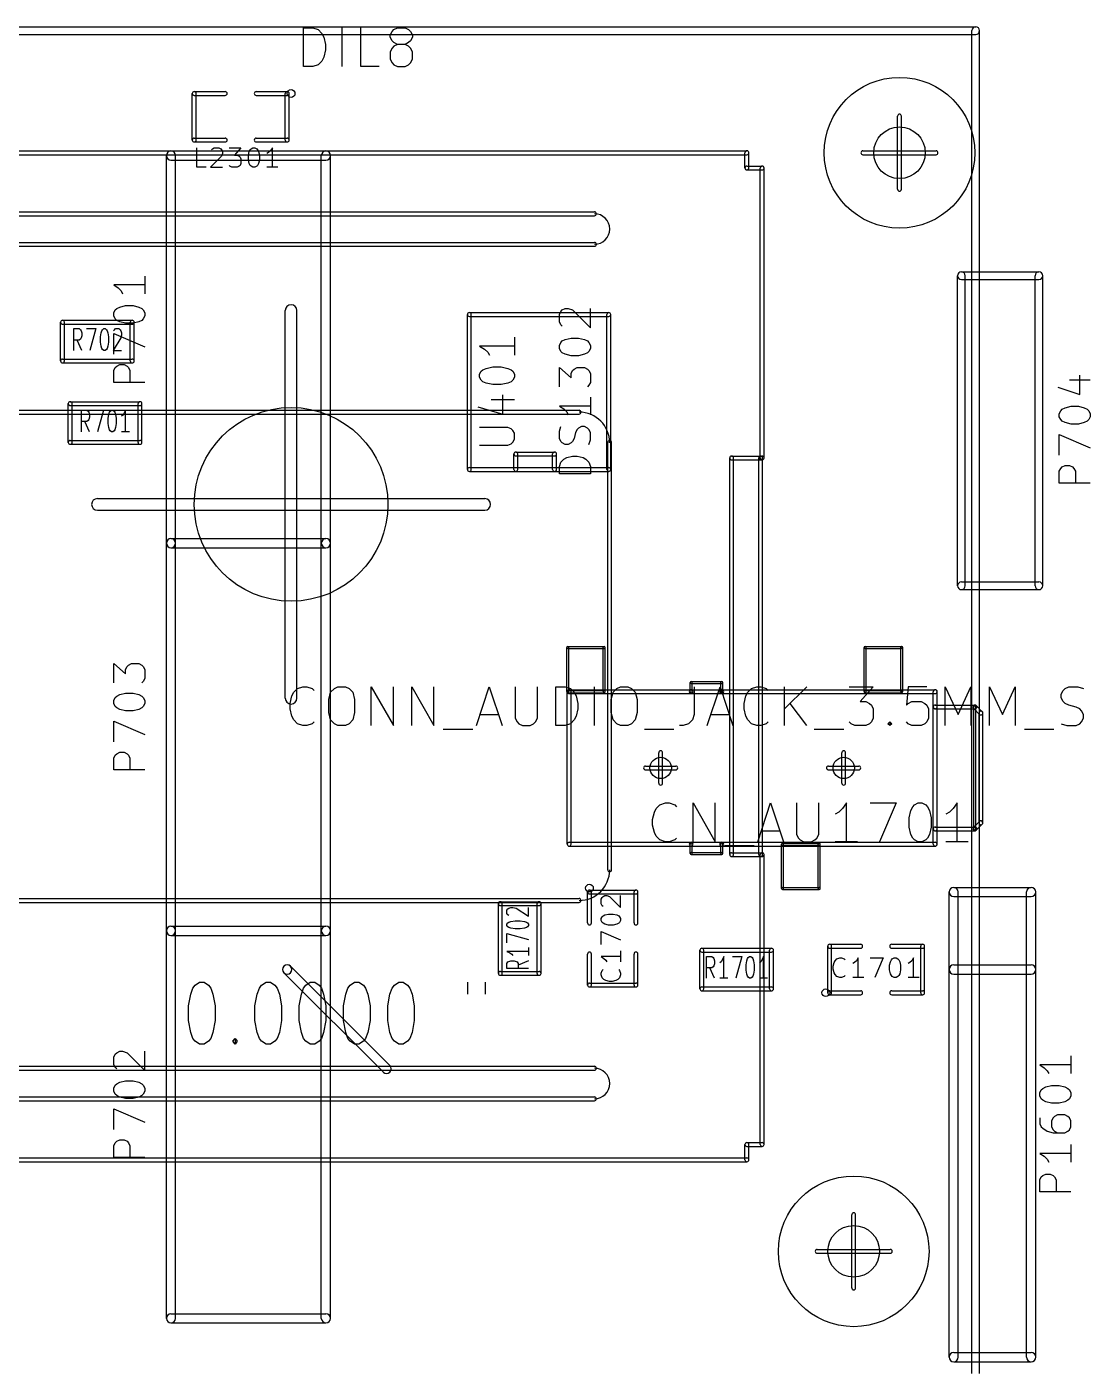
# Model space of a CAD drawing. Extents: x -29274 to 69862, y 23709 to 162744.
# Drawn here: x 47639 to 61362, y 49752 to 67031 of the extents above; entities that cross this region are included whole.
import ezdxf

# ---------------------------------------------------------------- set-up
doc = ezdxf.new("R2010")
doc.units = 0
doc.layers.add('BLACK', color=1, linetype='CONTINUOUS')

msp = doc.modelspace()

# ---------------------------------------------------------------- linework, layer by layer
at = {"layer": 'BLACK'}
for p, q in [((26815, 67031), (59885, 67031)), ((26815, 66931), (59885, 66931)), ((51210, 66518), (51210, 67018)), ((51210, 67018), (51329, 67018)), ((51329, 67018), (51401, 66994)), ((51401, 66994), (51448, 66946)), ((51448, 66946), (51472, 66899)), ((51472, 66899), (51496, 66803)), ((51710, 66518), (51710, 67018)), ((51948, 66518), (51948, 67018)), ((52329, 66922), (52353, 66970)), ((52329, 66899), (52329, 66922)), ((52353, 66851), (52329, 66899)), ((52353, 66970), (52377, 66994)), ((52377, 66994), (52424, 67018)), ((52424, 67018), (52520, 67018)), ((52520, 67018), (52567, 66994)), ((52567, 66994), (52591, 66970)), ((52591, 66970), (52615, 66922)), ((52615, 66899), (52591, 66851)), ((52615, 66922), (52615, 66899)), ((59835, 49659), (59835, 66981)), ((59935, 49659), (59935, 66981)), ((51496, 66732), (51472, 66637)), ((51496, 66803), (51496, 66732)), ((52353, 66756), (52329, 66708)), ((52329, 66708), (52329, 66613)), ((52377, 66827), (52353, 66851)), ((52377, 66780), (52353, 66756)), ((52424, 66803), (52377, 66827)), ((52424, 66803), (52377, 66780)), ((52520, 66803), (52424, 66803)), ((52567, 66827), (52520, 66803)), ((52567, 66780), (52520, 66803)), ((52591, 66851), (52567, 66827)), ((52591, 66756), (52567, 66780)), ((52615, 66708), (52591, 66756)), ((52615, 66613), (52615, 66708)), ((51401, 66541), (51329, 66518)), ((51448, 66589), (51401, 66541)), ((51472, 66637), (51448, 66589)), ((52329, 66613), (52353, 66565)), ((52353, 66565), (52377, 66541)), ((52377, 66541), (52424, 66518)), ((52520, 66518), (52567, 66541)), ((52567, 66541), (52591, 66565)), ((52591, 66565), (52615, 66613)), ((51329, 66518), (51210, 66518)), ((52186, 66518), (51948, 66518)), ((52424, 66518), (52520, 66518)), ((49800, 66195), (50200, 66195)), ((50600, 66195), (51000, 66195)), ((49775, 65570), (49775, 66170)), ((49800, 66145), (50200, 66145)), ((49825, 65570), (49825, 66170)), ((50600, 66145), (51000, 66145)), ((50975, 65570), (50975, 66170)), ((51025, 65570), (51025, 66170)), ((58876, 64935), (58876, 65879)), ((58926, 64935), (58926, 65879)), ((49800, 65595), (50200, 65595)), ((49800, 65545), (50200, 65545)), ((50600, 65595), (51000, 65595)), ((50600, 65545), (51000, 65545)), ((29768, 65431), (56932, 65431)), ((29768, 65381), (56932, 65381)), ((49440, 60370), (49440, 65370)), ((49500, 65430), (51500, 65430)), ((49560, 60370), (49560, 65370)), ((49833, 65219), (49833, 65469)), ((50154, 65362), (50011, 65219)), ((50023, 65445), (50035, 65457)), ((50035, 65457), (50058, 65469)), ((50058, 65469), (50118, 65469)), ((50118, 65469), (50142, 65457)), ((50142, 65457), (50154, 65445)), ((50154, 65445), (50165, 65421)), ((50165, 65397), (50154, 65362)), ((50165, 65421), (50165, 65397)), ((50249, 65469), (50403, 65469)), ((50403, 65469), (50320, 65374)), ((50320, 65374), (50356, 65374)), ((50356, 65374), (50380, 65362)), ((50380, 65362), (50392, 65350)), ((50392, 65350), (50403, 65326)), ((50403, 65326), (50403, 65266)), ((50499, 65374), (50511, 65421)), ((50499, 65314), (50499, 65374)), ((50511, 65266), (50499, 65314)), ((50511, 65421), (50522, 65445)), ((50522, 65445), (50534, 65457)), ((50534, 65457), (50558, 65469)), ((50558, 65469), (50582, 65469)), ((50582, 65469), (50606, 65457)), ((50606, 65457), (50618, 65445)), ((50618, 65445), (50630, 65421)), ((50630, 65421), (50641, 65374)), ((50641, 65314), (50630, 65266)), ((50641, 65374), (50641, 65314)), ((50760, 65409), (50737, 65397)), ((50784, 65433), (50760, 65409)), ((50808, 65469), (50784, 65433)), ((50808, 65219), (50808, 65469)), ((51440, 60370), (51440, 65370)), ((51560, 60370), (51560, 65370)), ((56907, 65210), (56907, 65406)), ((56957, 65210), (56957, 65406)), ((58428, 65431), (59372, 65431)), ((58428, 65381), (59372, 65381)), ((49500, 65310), (51500, 65310)), ((49952, 65219), (49833, 65219)), ((50011, 65219), (50165, 65219)), ((50261, 65231), (50249, 65243)), ((50284, 65219), (50261, 65231)), ((50356, 65219), (50284, 65219)), ((50380, 65231), (50356, 65219)), ((50392, 65243), (50380, 65231)), ((50403, 65266), (50392, 65243)), ((50522, 65243), (50511, 65266)), ((50534, 65231), (50522, 65243)), ((50558, 65219), (50534, 65231)), ((50582, 65219), (50558, 65219)), ((50606, 65231), (50582, 65219)), ((50618, 65243), (50606, 65231)), ((50630, 65266), (50618, 65243)), ((50879, 65219), (50737, 65219)), ((56932, 65234), (57128, 65234)), ((56932, 65184), (57128, 65184)), ((57104, 61469), (57104, 65209)), ((57154, 61469), (57154, 65209)), ((31736, 64644), (54964, 64644)), ((31736, 64594), (54964, 64594)), ((31736, 64250), (54964, 64250)), ((31736, 64200), (54964, 64200)), ((49162, 63816), (49162, 63587)), ((59650, 59820), (59650, 63820)), ((59700, 63870), (60700, 63870)), ((59700, 63770), (60700, 63770)), ((59750, 59820), (59750, 63820)), ((60650, 59820), (60650, 63820)), ((60750, 59820), (60750, 63820)), ((49162, 63701), (48762, 63701)), ((48762, 63701), (48819, 63663)), ((48819, 63663), (48857, 63625)), ((48857, 63625), (48876, 63587)), ((48800, 63397), (48838, 63416)), ((48838, 63416), (48914, 63435)), ((48914, 63435), (49010, 63435)), ((49010, 63435), (49086, 63416)), ((49086, 63416), (49124, 63397)), ((48100, 63245), (49000, 63245)), ((48762, 63340), (48781, 63378)), ((48762, 63301), (48762, 63340)), ((48781, 63263), (48762, 63301)), ((48781, 63378), (48800, 63397)), ((48800, 63244), (48781, 63263)), ((48838, 63225), (48800, 63244)), ((49124, 63244), (49086, 63225)), ((49124, 63397), (49143, 63378)), ((49143, 63263), (49124, 63244)), ((49143, 63378), (49162, 63340)), ((49162, 63301), (49143, 63263)), ((49162, 63340), (49162, 63301)), ((50975, 58370), (50975, 63370)), ((51125, 58370), (51125, 63370)), ((53325, 61320), (53325, 63320)), ((53350, 63345), (55150, 63345)), ((53350, 63295), (55150, 63295)), ((53375, 61320), (53375, 63320)), ((54512, 63321), (54531, 63359)), ((54512, 63225), (54512, 63321)), ((54531, 63359), (54550, 63378)), ((54550, 63378), (54588, 63397)), ((54588, 63397), (54626, 63397)), ((54626, 63397), (54683, 63378)), ((54683, 63378), (54912, 63149)), ((54912, 63149), (54912, 63397)), ((55125, 61320), (55125, 63320)), ((55175, 61320), (55175, 63320)), ((48075, 62720), (48075, 63220)), ((48100, 63195), (49000, 63195)), ((48125, 62720), (48125, 63220)), ((48247, 62857), (48247, 63137)), ((48247, 63137), (48315, 63137)), ((48315, 63137), (48333, 63123)), ((48333, 63123), (48341, 63110)), ((48341, 63110), (48350, 63083)), ((48350, 63083), (48350, 63043)), ((48410, 63137), (48530, 63137)), ((48530, 63137), (48453, 62857)), ((48589, 63030), (48598, 63083)), ((48598, 63083), (48606, 63110)), ((48606, 63110), (48615, 63123)), ((48615, 63123), (48632, 63137)), ((48632, 63137), (48649, 63137)), ((48649, 63137), (48666, 63123)), ((48666, 63123), (48675, 63110)), ((48675, 63110), (48684, 63083)), ((48684, 63083), (48692, 63030)), ((48760, 63110), (48769, 63123)), ((48762, 62806), (48762, 63073)), ((48762, 63073), (49162, 62901)), ((48769, 63123), (48786, 63137)), ((48786, 63137), (48829, 63137)), ((48829, 63137), (48846, 63123)), ((48914, 63206), (48838, 63225)), ((48846, 63123), (48855, 63110)), ((48855, 63110), (48863, 63083)), ((48863, 63083), (48863, 63057)), ((49010, 63206), (48914, 63206)), ((48975, 62720), (48975, 63220)), ((49086, 63225), (49010, 63206)), ((49025, 62720), (49025, 63220)), ((54531, 63187), (54512, 63225)), ((54550, 63168), (54531, 63187)), ((48315, 62990), (48247, 62990)), ((48350, 62857), (48290, 62990)), ((48333, 63003), (48315, 62990)), ((48341, 63017), (48333, 63003)), ((48350, 63043), (48341, 63017)), ((48589, 62963), (48589, 63030)), ((48598, 62910), (48589, 62963)), ((48606, 62883), (48598, 62910)), ((48684, 62910), (48675, 62883)), ((48692, 62963), (48684, 62910)), ((48692, 63030), (48692, 62963)), ((48855, 63017), (48752, 62857)), ((48863, 63057), (48855, 63017)), ((53932, 62910), (53482, 62910)), ((53482, 62910), (53546, 62872)), ((53932, 63025), (53932, 62796)), ((54512, 62921), (54531, 62959)), ((54512, 62882), (54512, 62921)), ((54531, 62959), (54550, 62978)), ((54550, 62978), (54588, 62997)), ((54588, 62997), (54664, 63016)), ((54664, 63016), (54760, 63016)), ((54760, 63016), (54836, 62997)), ((54836, 62997), (54874, 62978)), ((54874, 62978), (54893, 62959)), ((54893, 62959), (54912, 62921)), ((54912, 62921), (54912, 62882)), ((48100, 62745), (49000, 62745)), ((48615, 62870), (48606, 62883)), ((48632, 62857), (48615, 62870)), ((48649, 62857), (48632, 62857)), ((48666, 62870), (48649, 62857)), ((48675, 62883), (48666, 62870)), ((48752, 62857), (48863, 62857)), ((53546, 62872), (53589, 62834)), ((53589, 62834), (53611, 62796)), ((54531, 62844), (54512, 62882)), ((54550, 62825), (54531, 62844)), ((54588, 62806), (54550, 62825)), ((54664, 62787), (54588, 62806)), ((54760, 62787), (54664, 62787)), ((54836, 62806), (54760, 62787)), ((54874, 62825), (54836, 62806)), ((54893, 62844), (54874, 62825)), ((54912, 62882), (54893, 62844)), ((48100, 62695), (49000, 62695)), ((48762, 62597), (48781, 62635)), ((48762, 62444), (48762, 62597)), ((48781, 62635), (48800, 62654)), ((48800, 62654), (48838, 62673)), ((48838, 62673), (48895, 62673)), ((48895, 62673), (48933, 62654)), ((48933, 62654), (48952, 62635)), ((48952, 62635), (48971, 62597)), ((48971, 62597), (48971, 62444)), ((53482, 62549), (53504, 62587)), ((53482, 62510), (53482, 62549)), ((53504, 62587), (53525, 62606)), ((53525, 62606), (53568, 62625)), ((53568, 62625), (53654, 62644)), ((53654, 62644), (53761, 62644)), ((53761, 62644), (53846, 62625)), ((53846, 62625), (53889, 62606)), ((53889, 62606), (53911, 62587)), ((53911, 62587), (53932, 62549)), ((53932, 62549), (53932, 62510)), ((54512, 62387), (54512, 62635)), ((54512, 62635), (54664, 62501)), ((54664, 62559), (54683, 62597)), ((54664, 62501), (54664, 62559)), ((54683, 62597), (54702, 62616)), ((54702, 62616), (54740, 62635)), ((54740, 62635), (54836, 62635)), ((54836, 62635), (54874, 62616)), ((54874, 62616), (54893, 62597)), ((54893, 62597), (54912, 62559)), ((54912, 62559), (54912, 62444)), ((49162, 62444), (48762, 62444)), ((53504, 62472), (53482, 62510)), ((53525, 62453), (53504, 62472)), ((53568, 62434), (53525, 62453)), ((53654, 62415), (53568, 62434)), ((53761, 62415), (53654, 62415)), ((53846, 62434), (53761, 62415)), ((53889, 62453), (53846, 62434)), ((53911, 62472), (53889, 62453)), ((53932, 62510), (53911, 62472)), ((54893, 62406), (54874, 62387)), ((54912, 62444), (54893, 62406)), ((60943, 62382), (61229, 62287)), ((61095, 62478), (61362, 62478)), ((61229, 62287), (61229, 62535)), ((53632, 62225), (53932, 62225)), ((53782, 62034), (53782, 62282)), ((54912, 62254), (54912, 62025)), ((31933, 62085), (54767, 62085)), ((31933, 62035), (54767, 62035)), ((48175, 61670), (48175, 62170)), ((48200, 62195), (49100, 62195)), ((48200, 62145), (49100, 62145)), ((48225, 61670), (48225, 62170)), ((48347, 61807), (48347, 62087)), ((48347, 62087), (48415, 62087)), ((48415, 62087), (48433, 62073)), ((48433, 62073), (48441, 62060)), ((48441, 62060), (48450, 62033)), ((48450, 62033), (48450, 61993)), ((48510, 62087), (48630, 62087)), ((48630, 62087), (48553, 61807)), ((48689, 61980), (48698, 62033)), ((48698, 62033), (48706, 62060)), ((48706, 62060), (48715, 62073)), ((48715, 62073), (48732, 62087)), ((48732, 62087), (48749, 62087)), ((48749, 62087), (48766, 62073)), ((48766, 62073), (48775, 62060)), ((48775, 62060), (48784, 62033)), ((48784, 62033), (48792, 61980)), ((48895, 62047), (48877, 62020)), ((48912, 62087), (48895, 62047)), ((48912, 61807), (48912, 62087)), ((49075, 61670), (49075, 62170)), ((49125, 61670), (49125, 62170)), ((53461, 62129), (53782, 62034)), ((54912, 62139), (54512, 62139)), ((54512, 62139), (54569, 62101)), ((54569, 62101), (54607, 62063)), ((54607, 62063), (54626, 62025)), ((60962, 62040), (60981, 62078)), ((60962, 62001), (60962, 62040)), ((60981, 62078), (61000, 62097)), ((61000, 62097), (61038, 62116)), ((61038, 62116), (61114, 62135)), ((61114, 62135), (61210, 62135)), ((61210, 62135), (61286, 62116)), ((61286, 62116), (61324, 62097)), ((61324, 62097), (61343, 62078)), ((61343, 62078), (61362, 62040)), ((61362, 62040), (61362, 62001)), ((48415, 61940), (48347, 61940)), ((48450, 61807), (48390, 61940)), ((48433, 61953), (48415, 61940)), ((48441, 61967), (48433, 61953)), ((48450, 61993), (48441, 61967)), ((48689, 61913), (48689, 61980)), ((48698, 61860), (48689, 61913)), ((48706, 61833), (48698, 61860)), ((48784, 61860), (48775, 61833)), ((48792, 61913), (48784, 61860)), ((48792, 61980), (48792, 61913)), ((48877, 62020), (48860, 62007)), ((53846, 61863), (53482, 61863)), ((53889, 61844), (53846, 61863)), ((54512, 61816), (54531, 61873)), ((54798, 61873), (54760, 61854)), ((54836, 61873), (54798, 61873)), ((54874, 61854), (54836, 61873)), ((60981, 61963), (60962, 62001)), ((61000, 61944), (60981, 61963)), ((61038, 61925), (61000, 61944)), ((61114, 61906), (61038, 61925)), ((61210, 61906), (61114, 61906)), ((61286, 61925), (61210, 61906)), ((61324, 61944), (61286, 61925)), ((61343, 61963), (61324, 61944)), ((61362, 62001), (61343, 61963)), ((48200, 61695), (49100, 61695)), ((48715, 61820), (48706, 61833)), ((48732, 61807), (48715, 61820)), ((48749, 61807), (48732, 61807)), ((48766, 61820), (48749, 61807)), ((48775, 61833), (48766, 61820)), ((48963, 61807), (48860, 61807)), ((53911, 61825), (53889, 61844)), ((53932, 61787), (53911, 61825)), ((53911, 61672), (53932, 61710)), ((53932, 61710), (53932, 61787)), ((54512, 61720), (54512, 61816)), ((54531, 61682), (54512, 61720)), ((54702, 61720), (54683, 61682)), ((54721, 61797), (54702, 61720)), ((54740, 61835), (54721, 61797)), ((54760, 61854), (54740, 61835)), ((54893, 61835), (54874, 61854)), ((54912, 61797), (54893, 61835)), ((54893, 61644), (54912, 61701)), ((54912, 61701), (54912, 61797)), ((60962, 61506), (60962, 61773)), ((60962, 61773), (61362, 61601)), ((48200, 61645), (49100, 61645)), ((53482, 61634), (53846, 61634)), ((53846, 61634), (53889, 61653)), ((53889, 61653), (53911, 61672)), ((53925, 61320), (53925, 61520)), ((53950, 61545), (54450, 61545)), ((53975, 61320), (53975, 61520)), ((54425, 61320), (54425, 61520)), ((54475, 61320), (54475, 61520)), ((54550, 61663), (54531, 61682)), ((54588, 61644), (54550, 61663)), ((54626, 61644), (54588, 61644)), ((54664, 61663), (54626, 61644)), ((54683, 61682), (54664, 61663)), ((55136, 56156), (55136, 61666)), ((55186, 56156), (55186, 61666)), ((53350, 61345), (55150, 61345)), ((53950, 61495), (54450, 61495)), ((54512, 61358), (54531, 61416)), ((54512, 61263), (54512, 61358)), ((54531, 61416), (54569, 61454)), ((54569, 61454), (54607, 61473)), ((54607, 61473), (54683, 61492)), ((54683, 61492), (54740, 61492)), ((54740, 61492), (54817, 61473)), ((54817, 61473), (54855, 61454)), ((54855, 61454), (54893, 61416)), ((54893, 61416), (54912, 61358)), ((54912, 61358), (54912, 61263)), ((56710, 56353), (56710, 61469)), ((56735, 61494), (57109, 61494)), ((56735, 61444), (57109, 61444)), ((56760, 56353), (56760, 61469)), ((57085, 56353), (57085, 61469)), ((57110, 61494), (57128, 61494)), ((57110, 61444), (57128, 61444)), ((57135, 56353), (57135, 61469)), ((60981, 61335), (61000, 61354)), ((61000, 61354), (61038, 61373)), ((61038, 61373), (61095, 61373)), ((61095, 61373), (61133, 61354)), ((61133, 61354), (61152, 61335)), ((53350, 61295), (55150, 61295)), ((54912, 61263), (54512, 61263)), ((60962, 61297), (60981, 61335)), ((60962, 61144), (60962, 61297)), ((61152, 61335), (61171, 61297)), ((61171, 61297), (61171, 61144)), ((61362, 61144), (60962, 61144)), ((48550, 60945), (53550, 60945)), ((48550, 60795), (53550, 60795)), ((49440, 55370), (49440, 60370)), ((49500, 60430), (51500, 60430)), ((49500, 60430), (51500, 60430)), ((49500, 60310), (51500, 60310)), ((49500, 60310), (51500, 60310)), ((49560, 55370), (49560, 60370)), ((51440, 55370), (51440, 60370)), ((51560, 55370), (51560, 60370)), ((59700, 59870), (60700, 59870)), ((59700, 59770), (60700, 59770)), ((54606, 58455), (54606, 59025)), ((54619, 59038), (55091, 59038)), ((54619, 59012), (55091, 59012)), ((54632, 58455), (54632, 59025)), ((55078, 58455), (55078, 59025)), ((55104, 58455), (55104, 59025)), ((58443, 58455), (58443, 59025)), ((58456, 59038), (58928, 59038)), ((58456, 59012), (58928, 59012)), ((58469, 58455), (58469, 59025)), ((58916, 58455), (58916, 59025)), ((58942, 58455), (58942, 59025)), ((48762, 58568), (48762, 58816)), ((48762, 58816), (48914, 58682)), ((48914, 58740), (48933, 58778)), ((48933, 58778), (48952, 58797)), ((48952, 58797), (48990, 58816)), ((48990, 58816), (49086, 58816)), ((49086, 58816), (49124, 58797)), ((49124, 58797), (49143, 58778)), ((49143, 58778), (49162, 58740)), ((48914, 58682), (48914, 58740)), ((49143, 58587), (49124, 58568)), ((49162, 58625), (49143, 58587)), ((49162, 58740), (49162, 58625)), ((56213, 58585), (56607, 58585)), ((48800, 58397), (48838, 58416)), ((48838, 58416), (48914, 58435)), ((48914, 58435), (49010, 58435)), ((49010, 58435), (49086, 58416)), ((49086, 58416), (49124, 58397)), ((51060, 58399), (51084, 58446)), ((51084, 58446), (51131, 58494)), ((51131, 58494), (51203, 58518)), ((51203, 58518), (51251, 58518)), ((51251, 58518), (51322, 58494)), ((51322, 58494), (51346, 58470)), ((51536, 58351), (51560, 58446)), ((51560, 58446), (51608, 58494)), ((51608, 58494), (51655, 58518)), ((51655, 58518), (51751, 58518)), ((51751, 58518), (51798, 58494)), ((51798, 58494), (51846, 58446)), ((51846, 58446), (51870, 58351)), ((52084, 58018), (52084, 58518)), ((52084, 58518), (52370, 58018)), ((52370, 58018), (52370, 58518)), ((52608, 58018), (52608, 58518)), ((52608, 58518), (52894, 58018)), ((52894, 58018), (52894, 58518)), ((53442, 58018), (53608, 58518)), ((53608, 58518), (53775, 58018)), ((53942, 58518), (53942, 58113)), ((54228, 58113), (54228, 58518)), ((54466, 58018), (54466, 58518)), ((54466, 58518), (54585, 58518)), ((54585, 58518), (54657, 58494)), ((54613, 56486), (54613, 58454)), ((54619, 58467), (55091, 58467)), ((54619, 58441), (55091, 58441)), ((54638, 58479), (56212, 58479)), ((54638, 58429), (56212, 58429)), ((54657, 58494), (54704, 58446)), ((54663, 56486), (54663, 58454)), ((54704, 58446), (54728, 58399)), ((54966, 58018), (54966, 58518)), ((55180, 58351), (55204, 58446)), ((55204, 58446), (55252, 58494)), ((55252, 58494), (55299, 58518)), ((55299, 58518), (55395, 58518)), ((55395, 58518), (55442, 58494)), ((55442, 58494), (55490, 58446)), ((55490, 58446), (55514, 58351)), ((56200, 58454), (56200, 58572)), ((56213, 58559), (56607, 58559)), ((56213, 58479), (56607, 58479)), ((56213, 58429), (56607, 58429)), ((56226, 58454), (56226, 58572)), ((56252, 58518), (56252, 58160)), ((56419, 58018), (56585, 58518)), ((56585, 58518), (56752, 58018)), ((56594, 58454), (56594, 58572)), ((56607, 58479), (59361, 58479)), ((56607, 58429), (59361, 58429)), ((56620, 58454), (56620, 58572)), ((56919, 58399), (56943, 58446)), ((56943, 58446), (56990, 58494)), ((56990, 58494), (57062, 58518)), ((57062, 58518), (57110, 58518)), ((57110, 58518), (57181, 58494)), ((57181, 58494), (57205, 58470)), ((57419, 58018), (57419, 58518)), ((57705, 58518), (57419, 58232)), ((58252, 58518), (58562, 58518)), ((58562, 58518), (58395, 58327)), ((58456, 58467), (58928, 58467)), ((58456, 58441), (58928, 58441)), ((59014, 58518), (58990, 58280)), ((59252, 58518), (59014, 58518)), ((59337, 58258), (59337, 58454)), ((59387, 58258), (59387, 58454)), ((59490, 58018), (59490, 58518)), ((59490, 58518), (59657, 58160)), ((59657, 58160), (59823, 58518)), ((59823, 58518), (59823, 58018)), ((60061, 58018), (60061, 58518)), ((60061, 58518), (60228, 58160)), ((60228, 58160), (60394, 58518)), ((60394, 58518), (60394, 58018)), ((60989, 58422), (61013, 58470)), ((60989, 58375), (60989, 58422)), ((61013, 58470), (61037, 58494)), ((61037, 58494), (61084, 58518)), ((61084, 58518), (61204, 58518)), ((61204, 58518), (61275, 58494)), ((48762, 58340), (48781, 58378)), ((48762, 58301), (48762, 58340)), ((48781, 58263), (48762, 58301)), ((48781, 58378), (48800, 58397)), ((48800, 58244), (48781, 58263)), ((48838, 58225), (48800, 58244)), ((49124, 58244), (49086, 58225)), ((49124, 58397), (49143, 58378)), ((49143, 58263), (49124, 58244)), ((49143, 58378), (49162, 58340)), ((49162, 58301), (49143, 58263)), ((49162, 58340), (49162, 58301)), ((51036, 58303), (51060, 58399)), ((51036, 58232), (51036, 58303)), ((51060, 58137), (51036, 58232)), ((51536, 58184), (51536, 58351)), ((51870, 58351), (51870, 58184)), ((54728, 58399), (54752, 58303)), ((54752, 58232), (54728, 58137)), ((54752, 58303), (54752, 58232)), ((55180, 58184), (55180, 58351)), ((55514, 58351), (55514, 58184)), ((56895, 58303), (56919, 58399)), ((56895, 58232), (56895, 58303)), ((56919, 58137), (56895, 58232)), ((57705, 58018), (57490, 58303)), ((58395, 58327), (58467, 58327)), ((58467, 58327), (58514, 58303)), ((58514, 58303), (58538, 58280)), ((58538, 58280), (58562, 58232)), ((58562, 58232), (58562, 58113)), ((58990, 58280), (59014, 58303)), ((59014, 58303), (59062, 58327)), ((59062, 58327), (59181, 58327)), ((59181, 58327), (59228, 58303)), ((59228, 58303), (59252, 58280)), ((59252, 58280), (59276, 58232)), ((59276, 58232), (59276, 58113)), ((59337, 56683), (59337, 58257)), ((59362, 58282), (59874, 58282)), ((59362, 58232), (59874, 58232)), ((59387, 56683), (59387, 58257)), ((59934, 58161), (59857, 58240)), ((59861, 56683), (59861, 58257)), ((59887, 56683), (59887, 58257)), ((59969, 58196), (59892, 58275)), ((61013, 58327), (60989, 58375)), ((61037, 58303), (61013, 58327)), ((61084, 58280), (61037, 58303)), ((61180, 58256), (61084, 58280)), ((61227, 58232), (61180, 58256)), ((61251, 58208), (61227, 58232)), ((48762, 57806), (48762, 58073)), ((48762, 58073), (49162, 57901)), ((48914, 58206), (48838, 58225)), ((49010, 58206), (48914, 58206)), ((49086, 58225), (49010, 58206)), ((51084, 58089), (51060, 58137)), ((51131, 58041), (51084, 58089)), ((51346, 58065), (51322, 58041)), ((51560, 58089), (51536, 58184)), ((51608, 58041), (51560, 58089)), ((51846, 58089), (51798, 58041)), ((51870, 58184), (51846, 58089)), ((53489, 58160), (53727, 58160)), ((53942, 58113), (53966, 58065)), ((53966, 58065), (53990, 58041)), ((54180, 58041), (54204, 58065)), ((54204, 58065), (54228, 58113)), ((54704, 58089), (54657, 58041)), ((54728, 58137), (54704, 58089)), ((55204, 58089), (55180, 58184)), ((55252, 58041), (55204, 58089)), ((55490, 58089), (55442, 58041)), ((55514, 58184), (55490, 58089)), ((56228, 58089), (56180, 58041)), ((56252, 58160), (56228, 58089)), ((56466, 58160), (56704, 58160)), ((56943, 58089), (56919, 58137)), ((56990, 58041), (56943, 58089)), ((57205, 58065), (57181, 58041)), ((58276, 58041), (58252, 58065)), ((58538, 58065), (58514, 58041)), ((58562, 58113), (58538, 58065)), ((58752, 58041), (58776, 58065)), ((58776, 58065), (58800, 58041)), ((58776, 58065), (58776, 58018)), ((59014, 58041), (58990, 58065)), ((59252, 58065), (59228, 58041)), ((59276, 58113), (59252, 58065)), ((59927, 56762), (59927, 58178)), ((59977, 56762), (59977, 58178)), ((61227, 58041), (61251, 58065)), ((61275, 58160), (61251, 58208)), ((61251, 58065), (61275, 58113)), ((61275, 58113), (61275, 58160)), ((51203, 58018), (51131, 58041)), ((51251, 58018), (51203, 58018)), ((51322, 58041), (51251, 58018)), ((51655, 58018), (51608, 58041)), ((51751, 58018), (51655, 58018)), ((51798, 58041), (51751, 58018)), ((53013, 57970), (53394, 57970)), ((53990, 58041), (54037, 58018)), ((54037, 58018), (54133, 58018)), ((54133, 58018), (54180, 58041)), ((54585, 58018), (54466, 58018)), ((54657, 58041), (54585, 58018)), ((55299, 58018), (55252, 58041)), ((55395, 58018), (55299, 58018)), ((55442, 58041), (55395, 58018)), ((55609, 57970), (55990, 57970)), ((56109, 58018), (56061, 58018)), ((56180, 58041), (56109, 58018)), ((57062, 58018), (56990, 58041)), ((57110, 58018), (57062, 58018)), ((57181, 58041), (57110, 58018)), ((57800, 57970), (58181, 57970)), ((58324, 58018), (58276, 58041)), ((58467, 58018), (58324, 58018)), ((58514, 58041), (58467, 58018)), ((58776, 58018), (58752, 58041)), ((58800, 58041), (58776, 58018)), ((59062, 58018), (59014, 58041)), ((59181, 58018), (59062, 58018)), ((59228, 58041), (59181, 58018)), ((60513, 57970), (60894, 57970)), ((60989, 58041), (61061, 58018)), ((61061, 58018), (61180, 58018)), ((61180, 58018), (61227, 58041)), ((48762, 57597), (48781, 57635)), ((48762, 57444), (48762, 57597)), ((48781, 57635), (48800, 57654)), ((48800, 57654), (48838, 57673)), ((48838, 57673), (48895, 57673)), ((48895, 57673), (48933, 57654)), ((48933, 57654), (48952, 57635)), ((48952, 57635), (48971, 57597)), ((48971, 57597), (48971, 57444)), ((55794, 57274), (55794, 57666)), ((55844, 57274), (55844, 57666)), ((58156, 57274), (58156, 57666)), ((58206, 57274), (58206, 57666)), ((49162, 57444), (48762, 57444)), ((55623, 57495), (56015, 57495)), ((55623, 57445), (56015, 57445)), ((57984, 57495), (58376, 57495)), ((57984, 57445), (58376, 57445)), ((55714, 56803), (55738, 56899)), ((55738, 56899), (55762, 56946)), ((55762, 56946), (55809, 56994)), ((55809, 56994), (55881, 57018)), ((55881, 57018), (55929, 57018)), ((55929, 57018), (56000, 56994)), ((56000, 56994), (56024, 56970)), ((56238, 56518), (56238, 57018)), ((56238, 57018), (56524, 56518)), ((56524, 56518), (56524, 57018)), ((57072, 56518), (57238, 57018)), ((57238, 57018), (57405, 56518)), ((57572, 57018), (57572, 56613)), ((57858, 56613), (57858, 57018)), ((58120, 56899), (58072, 56875)), ((58167, 56946), (58120, 56899)), ((58215, 57018), (58167, 56946)), ((58215, 56518), (58215, 57018)), ((58524, 57018), (58858, 57018)), ((58858, 57018), (58643, 56518)), ((59024, 56827), (59048, 56922)), ((59048, 56922), (59072, 56970)), ((59072, 56970), (59096, 56994)), ((59096, 56994), (59143, 57018)), ((59143, 57018), (59191, 57018)), ((59191, 57018), (59239, 56994)), ((59239, 56994), (59262, 56970)), ((59262, 56970), (59286, 56922)), ((59286, 56922), (59310, 56827)), ((59548, 56899), (59500, 56875)), ((59595, 56946), (59548, 56899)), ((59643, 57018), (59595, 56946)), ((59643, 56518), (59643, 57018)), ((55714, 56732), (55714, 56803)), ((55738, 56637), (55714, 56732)), ((59024, 56708), (59024, 56827)), ((59048, 56613), (59024, 56708)), ((59310, 56708), (59286, 56613)), ((59310, 56827), (59310, 56708)), ((59337, 56487), (59337, 56683)), ((59362, 56708), (59874, 56708)), ((59387, 56487), (59387, 56683)), ((59857, 56701), (59934, 56780)), ((59892, 56666), (59969, 56745)), ((54638, 56511), (56212, 56511)), ((55762, 56589), (55738, 56637)), ((55809, 56541), (55762, 56589)), ((55881, 56518), (55809, 56541)), ((55929, 56518), (55881, 56518)), ((56000, 56541), (55929, 56518)), ((56024, 56565), (56000, 56541)), ((56213, 56511), (56607, 56511)), ((56607, 56511), (59361, 56511)), ((57119, 56660), (57357, 56660)), ((57572, 56613), (57596, 56565)), ((57596, 56565), (57620, 56541)), ((57620, 56541), (57667, 56518)), ((57667, 56518), (57763, 56518)), ((57763, 56518), (57810, 56541)), ((57810, 56541), (57834, 56565)), ((57834, 56565), (57858, 56613)), ((58358, 56518), (58072, 56518)), ((59072, 56565), (59048, 56613)), ((59096, 56541), (59072, 56565)), ((59143, 56518), (59096, 56541)), ((59191, 56518), (59143, 56518)), ((59239, 56541), (59191, 56518)), ((59262, 56565), (59239, 56541)), ((59286, 56613), (59262, 56565)), ((59362, 56658), (59874, 56658)), ((59786, 56518), (59500, 56518)), ((54638, 56461), (56212, 56461)), ((56200, 56368), (56200, 56486)), ((56213, 56461), (56607, 56461)), ((56213, 56381), (56607, 56381)), ((56213, 56355), (56607, 56355)), ((56226, 56368), (56226, 56486)), ((56594, 56368), (56594, 56486)), ((56607, 56461), (59361, 56461)), ((56620, 56368), (56620, 56486)), ((56643, 56470), (57024, 56470)), ((56735, 56377), (57129, 56377)), ((57104, 52612), (57104, 56352)), ((57154, 52612), (57154, 56352)), ((57380, 55916), (57380, 56486)), ((57393, 56499), (57865, 56499)), ((57393, 56473), (57865, 56473)), ((57406, 55916), (57406, 56486)), ((57853, 55916), (57853, 56486)), ((57879, 55916), (57879, 56486)), ((56735, 56327), (57129, 56327)), ((54875, 55470), (54875, 55870)), ((54900, 55895), (55500, 55895)), ((54900, 55845), (55500, 55845)), ((54925, 55470), (54925, 55870)), ((55063, 55800), (55075, 55812)), ((55075, 55812), (55099, 55823)), ((55099, 55823), (55123, 55823)), ((55123, 55823), (55158, 55812)), ((55158, 55812), (55301, 55669)), ((55301, 55669), (55301, 55823)), ((55475, 55470), (55475, 55870)), ((55525, 55470), (55525, 55870)), ((57393, 55928), (57865, 55928)), ((57393, 55902), (57865, 55902)), ((59540, 49870), (59540, 55870)), ((59600, 55930), (60600, 55930)), ((59600, 55810), (60600, 55810)), ((59660, 49870), (59660, 55870)), ((60540, 49870), (60540, 55870)), ((60660, 49870), (60660, 55870)), ((31933, 55786), (54767, 55786)), ((31933, 55736), (54767, 55736)), ((53725, 54820), (53725, 55720)), ((53750, 55745), (54250, 55745)), ((53750, 55695), (54250, 55695)), ((53775, 54820), (53775, 55720)), ((53833, 55634), (53847, 55651)), ((53847, 55651), (53860, 55660)), ((53860, 55660), (53887, 55668)), ((53887, 55668), (53913, 55668)), ((53913, 55668), (53953, 55660)), ((53953, 55660), (54113, 55557)), ((54113, 55557), (54113, 55668)), ((54225, 54820), (54225, 55720)), ((54275, 54820), (54275, 55720)), ((55051, 55776), (55063, 55800)), ((55051, 55716), (55051, 55776)), ((55063, 55693), (55051, 55716)), ((55075, 55681), (55063, 55693)), ((53833, 55591), (53833, 55634)), ((53847, 55574), (53833, 55591)), ((53833, 55454), (53847, 55471)), ((53860, 55565), (53847, 55574)), ((53847, 55471), (53860, 55480)), ((53860, 55480), (53887, 55489)), ((53887, 55489), (53940, 55497)), ((53940, 55497), (54007, 55497)), ((54007, 55497), (54060, 55489)), ((54060, 55489), (54087, 55480)), ((54087, 55480), (54100, 55471)), ((54100, 55471), (54113, 55454)), ((55051, 55526), (55063, 55550)), ((55051, 55502), (55051, 55526)), ((55063, 55478), (55051, 55502)), ((55063, 55550), (55075, 55562)), ((55075, 55466), (55063, 55478)), ((55075, 55562), (55099, 55574)), ((55099, 55455), (55075, 55466)), ((55099, 55574), (55146, 55585)), ((55146, 55585), (55206, 55585)), ((55206, 55585), (55254, 55574)), ((55254, 55574), (55277, 55562)), ((55277, 55466), (55254, 55455)), ((55277, 55562), (55289, 55550)), ((55289, 55478), (55277, 55466)), ((55289, 55550), (55301, 55526)), ((55301, 55502), (55289, 55478)), ((55301, 55526), (55301, 55502)), ((49440, 50370), (49440, 55370)), ((49500, 55430), (51500, 55430)), ((49500, 55430), (51500, 55430)), ((49500, 55310), (51500, 55310)), ((49500, 55310), (51500, 55310)), ((49560, 50370), (49560, 55370)), ((51440, 50370), (51440, 55370)), ((51560, 50370), (51560, 55370)), ((53833, 55437), (53833, 55454)), ((53847, 55420), (53833, 55437)), ((53833, 55215), (53833, 55335)), ((53833, 55335), (54113, 55258)), ((53860, 55411), (53847, 55420)), ((53887, 55403), (53860, 55411)), ((53940, 55394), (53887, 55403)), ((54007, 55394), (53940, 55394)), ((54060, 55403), (54007, 55394)), ((54087, 55411), (54060, 55403)), ((54100, 55420), (54087, 55411)), ((54113, 55437), (54100, 55420)), ((54113, 55454), (54113, 55437)), ((55051, 55193), (55051, 55359)), ((55051, 55359), (55301, 55252)), ((55146, 55443), (55099, 55455)), ((55206, 55443), (55146, 55443)), ((55254, 55455), (55206, 55443)), ((54113, 55155), (54113, 55052)), ((56325, 54620), (56325, 55120)), ((56350, 55145), (57250, 55145)), ((56375, 54620), (56375, 55120)), ((57225, 54620), (57225, 55120)), ((57275, 54620), (57275, 55120)), ((57975, 54570), (57975, 55170)), ((58000, 55195), (58400, 55195)), ((58000, 55145), (58400, 55145)), ((58025, 54570), (58025, 55170)), ((58800, 55195), (59200, 55195)), ((58800, 55145), (59200, 55145)), ((59175, 54570), (59175, 55170)), ((59225, 54570), (59225, 55170)), ((54113, 55104), (53833, 55104)), ((53833, 55104), (53873, 55087)), ((53833, 54949), (53847, 54967)), ((53833, 54881), (53833, 54949)), ((53847, 54967), (53860, 54975)), ((53860, 54975), (53887, 54984)), ((53873, 55087), (53900, 55069)), ((53887, 54984), (53927, 54984)), ((53900, 55069), (53913, 55052)), ((53927, 54984), (53953, 54975)), ((53953, 54975), (53967, 54967)), ((53967, 54967), (53980, 54949)), ((54113, 54984), (53980, 54924)), ((53980, 54949), (53980, 54881)), ((54875, 54670), (54875, 55070)), ((54925, 54670), (54925, 55070)), ((55301, 55038), (55051, 55038)), ((55051, 55038), (55087, 55014)), ((55087, 55014), (55111, 54990)), ((55111, 54990), (55123, 54967)), ((55301, 55109), (55301, 54967)), ((55475, 54670), (55475, 55070)), ((55525, 54670), (55525, 55070)), ((56350, 55095), (57250, 55095)), ((56411, 54757), (56411, 55037)), ((56411, 55037), (56479, 55037)), ((56479, 55037), (56497, 55023)), ((56497, 55023), (56505, 55010)), ((56505, 55010), (56514, 54983)), ((56514, 54983), (56514, 54943)), ((56599, 54970), (56582, 54957)), ((56617, 54997), (56599, 54970)), ((56634, 55037), (56617, 54997)), ((56634, 54757), (56634, 55037)), ((56745, 55037), (56865, 55037)), ((56865, 55037), (56788, 54757)), ((56924, 54930), (56933, 54983)), ((56933, 54983), (56941, 55010)), ((56941, 55010), (56950, 55023)), ((56950, 55023), (56967, 55037)), ((56967, 55037), (56984, 55037)), ((56984, 55037), (57001, 55023)), ((57001, 55023), (57010, 55010)), ((57010, 55010), (57019, 54983)), ((57019, 54983), (57027, 54930)), ((57112, 54970), (57095, 54957)), ((57130, 54997), (57112, 54970)), ((57147, 55037), (57130, 54997)), ((57147, 54757), (57147, 55037)), ((58047, 54912), (58059, 54959)), ((58059, 54959), (58070, 54983)), ((58070, 54983), (58094, 55007)), ((58094, 55007), (58130, 55019)), ((58130, 55019), (58154, 55019)), ((58154, 55019), (58189, 55007)), ((58189, 55007), (58201, 54995)), ((58320, 54959), (58297, 54947)), ((58344, 54983), (58320, 54959)), ((58368, 55019), (58344, 54983)), ((58368, 54769), (58368, 55019)), ((58523, 55019), (58689, 55019)), ((58689, 55019), (58582, 54769)), ((58773, 54924), (58785, 54971)), ((58785, 54971), (58796, 54995)), ((58796, 54995), (58808, 55007)), ((58808, 55007), (58832, 55019)), ((58832, 55019), (58856, 55019)), ((58856, 55019), (58880, 55007)), ((58880, 55007), (58892, 54995)), ((58892, 54995), (58904, 54971)), ((58904, 54971), (58915, 54924)), ((59034, 54959), (59011, 54947)), ((59058, 54983), (59034, 54959)), ((59082, 55019), (59058, 54983)), ((59082, 54769), (59082, 55019)), ((50958, 54828), (52238, 53548)), ((50958, 54828), (52238, 53548)), ((51042, 54912), (52322, 53632)), ((51042, 54912), (52322, 53632)), ((53750, 54845), (54250, 54845)), ((53750, 54795), (54250, 54795)), ((54113, 54881), (53833, 54881)), ((55051, 54824), (55063, 54859)), ((55051, 54800), (55051, 54824)), ((55063, 54764), (55051, 54800)), ((55063, 54859), (55075, 54871)), ((55277, 54871), (55289, 54859)), ((55289, 54859), (55301, 54824)), ((55301, 54800), (55289, 54764)), ((55301, 54824), (55301, 54800)), ((56479, 54890), (56411, 54890)), ((56514, 54757), (56454, 54890)), ((56497, 54903), (56479, 54890)), ((56505, 54917), (56497, 54903)), ((56514, 54943), (56505, 54917)), ((56924, 54863), (56924, 54930)), ((56933, 54810), (56924, 54863)), ((56941, 54783), (56933, 54810)), ((56950, 54770), (56941, 54783)), ((57010, 54783), (57001, 54770)), ((57019, 54810), (57010, 54783)), ((57027, 54863), (57019, 54810)), ((57027, 54930), (57027, 54863)), ((58047, 54876), (58047, 54912)), ((58059, 54828), (58047, 54876)), ((58070, 54805), (58059, 54828)), ((58094, 54781), (58070, 54805)), ((58130, 54769), (58094, 54781)), ((58189, 54781), (58154, 54769)), ((58201, 54793), (58189, 54781)), ((58773, 54864), (58773, 54924)), ((58785, 54816), (58773, 54864)), ((58796, 54793), (58785, 54816)), ((58808, 54781), (58796, 54793)), ((58832, 54769), (58808, 54781)), ((58880, 54781), (58856, 54769)), ((58892, 54793), (58880, 54781)), ((58904, 54816), (58892, 54793)), ((58915, 54864), (58904, 54816)), ((58915, 54924), (58915, 54864)), ((59600, 54930), (60600, 54930)), ((59600, 54810), (60600, 54810)), ((49756, 54554), (49784, 54630)), ((49784, 54630), (49813, 54668)), ((49813, 54668), (49870, 54706)), ((49870, 54706), (49927, 54706)), ((49927, 54706), (49984, 54668)), ((49984, 54668), (50013, 54630)), ((50013, 54630), (50042, 54554)), ((50613, 54554), (50641, 54630)), ((50641, 54630), (50670, 54668)), ((50670, 54668), (50727, 54706)), ((50727, 54706), (50784, 54706)), ((50784, 54706), (50841, 54668)), ((50841, 54668), (50870, 54630)), ((50870, 54630), (50899, 54554)), ((51184, 54554), (51212, 54630)), ((51212, 54630), (51241, 54668)), ((51241, 54668), (51298, 54706)), ((51298, 54706), (51355, 54706)), ((51355, 54706), (51412, 54668)), ((51412, 54668), (51441, 54630)), ((51441, 54630), (51470, 54554)), ((51755, 54554), (51783, 54630)), ((51783, 54630), (51812, 54668)), ((51812, 54668), (51869, 54706)), ((51869, 54706), (51926, 54706)), ((51926, 54706), (51983, 54668)), ((51983, 54668), (52012, 54630)), ((52012, 54630), (52041, 54554)), ((52326, 54554), (52354, 54630)), ((52354, 54630), (52383, 54668)), ((52383, 54668), (52440, 54706)), ((52440, 54706), (52497, 54706)), ((52497, 54706), (52554, 54668)), ((52554, 54668), (52583, 54630)), ((52583, 54630), (52612, 54554)), ((53325, 54706), (53325, 54554)), ((53554, 54706), (53554, 54554)), ((54900, 54695), (55500, 54695)), ((54900, 54645), (55500, 54645)), ((55087, 54740), (55063, 54764)), ((55111, 54729), (55087, 54740)), ((55158, 54717), (55111, 54729)), ((55194, 54717), (55158, 54717)), ((55242, 54729), (55194, 54717)), ((55265, 54740), (55242, 54729)), ((55289, 54764), (55265, 54740)), ((56350, 54645), (57250, 54645)), ((56685, 54757), (56582, 54757)), ((56967, 54757), (56950, 54770)), ((56984, 54757), (56967, 54757)), ((57001, 54770), (56984, 54757)), ((57198, 54757), (57095, 54757)), ((58154, 54769), (58130, 54769)), ((58439, 54769), (58297, 54769)), ((58856, 54769), (58832, 54769)), ((59153, 54769), (59011, 54769)), ((49727, 54401), (49756, 54554)), ((50042, 54554), (50070, 54401)), ((50584, 54401), (50613, 54554)), ((50899, 54554), (50927, 54401)), ((51155, 54401), (51184, 54554)), ((51470, 54554), (51498, 54401)), ((51726, 54401), (51755, 54554)), ((52041, 54554), (52069, 54401)), ((52297, 54401), (52326, 54554)), ((52612, 54554), (52640, 54401)), ((56350, 54595), (57250, 54595)), ((58000, 54595), (58400, 54595)), ((58000, 54545), (58400, 54545)), ((58800, 54595), (59200, 54595)), ((58800, 54545), (59200, 54545)), ((49727, 54211), (49727, 54401)), ((50070, 54401), (50070, 54211)), ((50584, 54211), (50584, 54401)), ((50927, 54401), (50927, 54211)), ((51155, 54211), (51155, 54401)), ((51498, 54401), (51498, 54211)), ((51726, 54211), (51726, 54401)), ((52069, 54401), (52069, 54211)), ((52297, 54211), (52297, 54401)), ((52640, 54401), (52640, 54211)), ((49756, 54059), (49727, 54211)), ((50070, 54211), (50042, 54059)), ((50613, 54059), (50584, 54211)), ((50927, 54211), (50899, 54059)), ((51184, 54059), (51155, 54211)), ((51498, 54211), (51470, 54059)), ((51755, 54059), (51726, 54211)), ((52069, 54211), (52041, 54059)), ((52326, 54059), (52297, 54211)), ((52640, 54211), (52612, 54059)), ((49784, 53982), (49756, 54059)), ((49813, 53944), (49784, 53982)), ((49870, 53906), (49813, 53944)), ((49984, 53944), (49927, 53906)), ((50013, 53982), (49984, 53944)), ((50042, 54059), (50013, 53982)), ((50298, 53944), (50327, 53982)), ((50327, 53906), (50298, 53944)), ((50327, 53982), (50355, 53944)), ((50327, 53982), (50327, 53906)), ((50355, 53944), (50327, 53906)), ((50641, 53982), (50613, 54059)), ((50670, 53944), (50641, 53982)), ((50727, 53906), (50670, 53944)), ((50841, 53944), (50784, 53906)), ((50870, 53982), (50841, 53944)), ((50899, 54059), (50870, 53982)), ((51212, 53982), (51184, 54059)), ((51241, 53944), (51212, 53982)), ((51298, 53906), (51241, 53944)), ((51412, 53944), (51355, 53906)), ((51441, 53982), (51412, 53944)), ((51470, 54059), (51441, 53982)), ((51783, 53982), (51755, 54059)), ((51812, 53944), (51783, 53982)), ((51869, 53906), (51812, 53944)), ((51983, 53944), (51926, 53906)), ((52012, 53982), (51983, 53944)), ((52041, 54059), (52012, 53982)), ((52354, 53982), (52326, 54059)), ((52383, 53944), (52354, 53982)), ((52440, 53906), (52383, 53944)), ((52554, 53944), (52497, 53906)), ((52583, 53982), (52554, 53944)), ((52612, 54059), (52583, 53982)), ((48762, 53740), (48781, 53778)), ((48762, 53644), (48762, 53740)), ((48781, 53778), (48800, 53797)), ((48800, 53797), (48838, 53816)), ((48838, 53816), (48876, 53816)), ((48876, 53816), (48933, 53797)), ((48933, 53797), (49162, 53568)), ((49162, 53568), (49162, 53816)), ((49927, 53906), (49870, 53906)), ((50784, 53906), (50727, 53906)), ((51355, 53906), (51298, 53906)), ((51926, 53906), (51869, 53906)), ((52497, 53906), (52440, 53906)), ((61112, 53756), (61112, 53527)), ((31736, 53621), (54964, 53621)), ((31736, 53571), (54964, 53571)), ((48781, 53606), (48762, 53644)), ((48800, 53587), (48781, 53606)), ((61112, 53641), (60712, 53641)), ((60712, 53641), (60769, 53603)), ((60769, 53603), (60807, 53565)), ((60807, 53565), (60826, 53527)), ((48781, 53378), (48800, 53397)), ((48800, 53397), (48838, 53416)), ((48838, 53416), (48914, 53435)), ((48914, 53435), (49010, 53435)), ((49010, 53435), (49086, 53416)), ((49086, 53416), (49124, 53397)), ((49124, 53397), (49143, 53378)), ((31736, 53227), (54964, 53227)), ((48762, 53340), (48781, 53378)), ((48762, 53301), (48762, 53340)), ((48781, 53263), (48762, 53301)), ((48800, 53244), (48781, 53263)), ((48838, 53225), (48800, 53244)), ((48914, 53206), (48838, 53225)), ((49086, 53225), (49010, 53206)), ((49124, 53244), (49086, 53225)), ((49143, 53263), (49124, 53244)), ((49143, 53378), (49162, 53340)), ((49162, 53301), (49143, 53263)), ((49162, 53340), (49162, 53301)), ((60712, 53280), (60731, 53318)), ((60712, 53241), (60712, 53280)), ((60731, 53203), (60712, 53241)), ((60731, 53318), (60750, 53337)), ((60750, 53337), (60788, 53356)), ((60788, 53356), (60864, 53375)), ((60864, 53375), (60960, 53375)), ((60960, 53375), (61036, 53356)), ((61036, 53356), (61074, 53337)), ((61074, 53337), (61093, 53318)), ((61093, 53318), (61112, 53280)), ((61112, 53241), (61093, 53203)), ((61112, 53280), (61112, 53241)), ((31736, 53177), (54964, 53177)), ((48762, 52806), (48762, 53073)), ((48762, 53073), (49162, 52901)), ((49010, 53206), (48914, 53206)), ((60750, 53184), (60731, 53203)), ((60788, 53165), (60750, 53184)), ((60864, 53146), (60788, 53165)), ((60960, 53146), (60864, 53146)), ((61036, 53165), (60960, 53146)), ((61074, 53184), (61036, 53165)), ((61093, 53203), (61074, 53184)), ((60712, 52956), (60712, 52879)), ((60712, 52879), (60731, 52841)), ((60883, 52956), (60864, 52918)), ((60864, 52918), (60864, 52841)), ((60902, 52975), (60883, 52956)), ((60940, 52994), (60902, 52975)), ((61036, 52994), (60940, 52994)), ((61074, 52975), (61036, 52994)), ((61093, 52956), (61074, 52975)), ((61112, 52918), (61093, 52956)), ((61112, 52841), (61112, 52918)), ((60731, 52841), (60750, 52822)), ((60750, 52822), (60807, 52784)), ((60807, 52784), (60883, 52765)), ((60864, 52841), (60883, 52803)), ((60883, 52803), (60902, 52784)), ((60883, 52765), (61036, 52765)), ((60902, 52784), (60940, 52765)), ((61036, 52765), (61074, 52784)), ((61074, 52784), (61093, 52803)), ((61093, 52803), (61112, 52841)), ((48762, 52597), (48781, 52635)), ((48762, 52444), (48762, 52597)), ((48781, 52635), (48800, 52654)), ((48800, 52654), (48838, 52673)), ((48838, 52673), (48895, 52673)), ((48895, 52673), (48933, 52654)), ((48933, 52654), (48952, 52635)), ((48952, 52635), (48971, 52597)), ((48971, 52597), (48971, 52444)), ((56907, 52416), (56907, 52612)), ((56932, 52637), (57128, 52637)), ((56932, 52587), (57128, 52587)), ((56957, 52416), (56957, 52612)), ((61112, 52613), (61112, 52384)), ((29768, 52440), (56932, 52440)), ((29768, 52390), (56932, 52390)), ((49162, 52444), (48762, 52444)), ((61112, 52498), (60712, 52498)), ((60712, 52498), (60769, 52460)), ((60769, 52460), (60807, 52422)), ((60807, 52422), (60826, 52384)), ((60712, 52156), (60731, 52194)), ((60731, 52194), (60750, 52213)), ((60750, 52213), (60788, 52232)), ((60788, 52232), (60845, 52232)), ((60845, 52232), (60883, 52213)), ((60883, 52213), (60902, 52194)), ((60902, 52194), (60921, 52156)), ((60712, 52003), (60712, 52156)), ((60921, 52156), (60921, 52003)), ((61112, 52003), (60712, 52003)), ((58285, 50762), (58285, 51706)), ((58335, 50762), (58335, 51706)), ((57838, 51259), (58782, 51259)), ((57838, 51209), (58782, 51209)), ((49500, 50430), (51500, 50430)), ((49500, 50310), (51500, 50310)), ((59600, 49930), (60600, 49930)), ((59600, 49810), (60600, 49810))]:
    msp.add_line(p, q, dxfattribs=at)
for centre, radius in [((58901, 65406), 972), ((58901, 65406), 972), ((51050, 66170), 50), ((58901, 65406), 333), ((51050, 60870), 1250), ((55819, 57470), 138), ((58181, 57470), 138), ((54900, 55920), 50), ((57950, 54570), 50), ((58310, 51234), 972), ((58310, 51234), 972), ((58310, 51234), 333)]:
    msp.add_circle(centre, radius, dxfattribs=at)
for centre, radius, start, end in [((59885, 66981), 50, 360, 540), ((59885, 66981), 50, 270, 450), ((49800, 66170), 25, 360, 540), ((49800, 66170), 25, 90, 270), ((50200, 66170), 25, 270, 450), ((50600, 66170), 25, 90, 270), ((51000, 66170), 25, 360, 540), ((51000, 66170), 25, 270, 450), ((58901, 65879), 25, 360, 540), ((49800, 65570), 25, 90, 270), ((49800, 65570), 25, 180, 360), ((50200, 65570), 25, 270, 450), ((50600, 65570), 25, 90, 270), ((51000, 65570), 25, 180, 360), ((51000, 65570), 25, 270, 450), ((49500, 65370), 60, 360, 540), ((49500, 65370), 60, 90, 270), ((51500, 65370), 60, 360, 540), ((51500, 65370), 60, 270, 450), ((56932, 65406), 25, 360, 540), ((56932, 65406), 25, 270, 450), ((58428, 65406), 25, 90, 270), ((59372, 65406), 25, 270, 450), ((56932, 65209), 25, 90, 270), ((56932, 65210), 25, 180, 360), ((57129, 65209), 25, 360, 540), ((57128, 65209), 25, 270, 450), ((58901, 64935), 25, 180, 360), ((54964, 64619), 25, 270, 450), ((54964, 64422), 197, -90, 90), ((54964, 64225), 25, 270, 450), ((59700, 63820), 50, 360, 540), ((59700, 63820), 50, 90, 270), ((60700, 63820), 50, 360, 540), ((60700, 63820), 50, 270, 450), ((51050, 63370), 75, 360, 540), ((48100, 63220), 25, 90, 270), ((48100, 63220), 25, 360, 540), ((49000, 63220), 25, 360, 540), ((49000, 63220), 25, 270, 450), ((53350, 63320), 25, 360, 540), ((53350, 63320), 25, 90, 270), ((55150, 63320), 25, 360, 540), ((55150, 63320), 25, 270, 450), ((48100, 62720), 25, 90, 270), ((49000, 62720), 25, 270, 450), ((48100, 62720), 25, 180, 360), ((49000, 62720), 25, 180, 360), ((48200, 62170), 25, 360, 540), ((48200, 62170), 25, 90, 270), ((49100, 62170), 25, 360, 540), ((49100, 62170), 25, 270, 450), ((54767, 62060), 25, 270, 450), ((54767, 61666), 394, 0, 90), ((48200, 61670), 25, 90, 270), ((49100, 61670), 25, 270, 450), ((55161, 61666), 25, 360, 540), ((48200, 61670), 25, 180, 360), ((49100, 61670), 25, 180, 360), ((53950, 61520), 25, 360, 540), ((53950, 61520), 25, 90, 270), ((54450, 61520), 25, 360, 540), ((54450, 61520), 25, 270, 450), ((53350, 61320), 25, 90, 270), ((55150, 61320), 25, 270, 450), ((56735, 61469), 25, 90, 270), ((56735, 61469), 25, 360, 540), ((57110, 61469), 25, 90, 270), ((57110, 61469), 25, 360, 540), ((57129, 61469), 25, 180, 360), ((57109, 61469), 25, 270, 450), ((57128, 61469), 25, 270, 450), ((53350, 61320), 25, 180, 360), ((53950, 61320), 25, 180, 360), ((54450, 61320), 25, 180, 360), ((55150, 61320), 25, 180, 360), ((48550, 60870), 75, 90, 270), ((53550, 60870), 75, 270, 450), ((49500, 60370), 60, 90, 270), ((49500, 60370), 60, 360, 540), ((49500, 60370), 60, 90, 270), ((49500, 60370), 60, 180, 360), ((51500, 60370), 60, 360, 540), ((51500, 60370), 60, 180, 360), ((51500, 60370), 60, 270, 450), ((51500, 60370), 60, 270, 450), ((59700, 59820), 50, 90, 270), ((59700, 59820), 50, 180, 360), ((60700, 59820), 50, 180, 360), ((60700, 59820), 50, 270, 450), ((54619, 59025), 13, 90, 270), ((54619, 59025), 13, 360, 540), ((55091, 59025), 13, 360, 540), ((55091, 59025), 13, 270, 450), ((58456, 59025), 13, 90, 270), ((58456, 59025), 13, 360, 540), ((58929, 59025), 13, 360, 540), ((58928, 59025), 13, 270, 450), ((56213, 58572), 13, 360, 540), ((56213, 58572), 13, 90, 270), ((56607, 58572), 13, 360, 540), ((56607, 58572), 13, 270, 450), ((54619, 58454), 13, 90, 270), ((54619, 58455), 13, 180, 360), ((54638, 58454), 25, 90, 270), ((54638, 58454), 25, 360, 540), ((55091, 58455), 13, 180, 360), ((55091, 58454), 13, 270, 450), ((56213, 58454), 25, 90, 270), ((56213, 58454), 13, 180, 360), ((56212, 58454), 25, 270, 450), ((56607, 58454), 25, 90, 270), ((56607, 58454), 13, 180, 360), ((56607, 58454), 25, 270, 450), ((58456, 58454), 13, 90, 270), ((58456, 58455), 13, 180, 360), ((58929, 58455), 13, 180, 360), ((58928, 58454), 13, 270, 450), ((59362, 58454), 25, 360, 540), ((59361, 58454), 25, 270, 450), ((51050, 58370), 75, 180, 360), ((59362, 58257), 25, 360, 540), ((59362, 58257), 25, 90, 270), ((59362, 58258), 25, 180, 360), ((59874, 58257), 25, 404, 584), ((59874, 58257), 13, 360, 540), ((59874, 58257), 25, 270, 450), ((59952, 58178), 25, 360, 540), ((59952, 58179), 25, 224, 404), ((55819, 57666), 25, 360, 540), ((58181, 57666), 25, 360, 540), ((55623, 57470), 25, 90, 270), ((56015, 57470), 25, 270, 450), ((57984, 57470), 25, 90, 270), ((58376, 57470), 25, 270, 450), ((55819, 57274), 25, 180, 360), ((58181, 57274), 25, 180, 360), ((59362, 56683), 25, 360, 540), ((59362, 56683), 25, 90, 270), ((59362, 56683), 25, 180, 360), ((59874, 56684), 25, 135, 315), ((59874, 56683), 13, 180, 360), ((59874, 56683), 25, 270, 450), ((59952, 56762), 25, 180, 360), ((59952, 56762), 25, 315, 495), ((54638, 56486), 25, 90, 270), ((56213, 56486), 25, 90, 270), ((56212, 56486), 25, 270, 450), ((56607, 56486), 25, 90, 270), ((56607, 56486), 25, 270, 450), ((59361, 56486), 25, 270, 450), ((54638, 56486), 25, 180, 360), ((56213, 56486), 13, 360, 540), ((56213, 56368), 13, 90, 270), ((56213, 56368), 13, 180, 360), ((56607, 56486), 13, 360, 540), ((56607, 56368), 13, 180, 360), ((56607, 56368), 13, 270, 450), ((56735, 56352), 25, 90, 270), ((56735, 56353), 25, 180, 360), ((57110, 56353), 25, 180, 360), ((57129, 56352), 25, 360, 540), ((57129, 56352), 25, 270, 450), ((57393, 56486), 13, 90, 270), ((57393, 56486), 13, 360, 540), ((57866, 56486), 13, 360, 540), ((57865, 56486), 13, 270, 450), ((59362, 56487), 25, 180, 360), ((55161, 56156), 25, 180, 360), ((54767, 56155), 394, -90, 0), ((54900, 55870), 25, 360, 540), ((54900, 55870), 25, 90, 270), ((55500, 55870), 25, 360, 540), ((55500, 55870), 25, 270, 450), ((57393, 55915), 13, 90, 270), ((57393, 55916), 13, 180, 360), ((57866, 55916), 13, 180, 360), ((57865, 55915), 13, 270, 450), ((59600, 55870), 60, 90, 270), ((59600, 55870), 60, 360, 540), ((60600, 55870), 60, 360, 540), ((60600, 55870), 60, 270, 450), ((53750, 55720), 25, 360, 540), ((53750, 55720), 25, 90, 270), ((54250, 55720), 25, 360, 540), ((54250, 55720), 25, 270, 450), ((54767, 55761), 25, 270, 450), ((54900, 55470), 25, 180, 360), ((55500, 55470), 25, 180, 360), ((49500, 55370), 60, 360, 540), ((49500, 55370), 60, 90, 270), ((49500, 55370), 60, 90, 270), ((49500, 55370), 60, 180, 360), ((51500, 55370), 60, 360, 540), ((51500, 55370), 60, 180, 360), ((51500, 55370), 60, 270, 450), ((51500, 55370), 60, 270, 450), ((56350, 55120), 25, 360, 540), ((56350, 55120), 25, 90, 270), ((57250, 55120), 25, 360, 540), ((57250, 55120), 25, 270, 450), ((58000, 55170), 25, 360, 540), ((58000, 55170), 25, 90, 270), ((58400, 55170), 25, 270, 450), ((58800, 55170), 25, 90, 270), ((59200, 55170), 25, 360, 540), ((59200, 55170), 25, 270, 450), ((54900, 55070), 25, 360, 540), ((55500, 55070), 25, 360, 540), ((51000, 54870), 60, 0, 180), ((51000, 54870), 60, 45, 225), ((51000, 54870), 60, 45, 225), ((51000, 54870), 60, 0, 180), ((51000, 54870), 60, 0, 180), ((51000, 54870), 60, 0, 180), ((51000, 54870), 60, 0, 180), ((51000, 54870), 60, 180, 360), ((51000, 54870), 60, 180, 360), ((51000, 54870), 60, 180, 360), ((51000, 54870), 60, 180, 360), ((51000, 54870), 60, 180, 360), ((53750, 54820), 25, 90, 270), ((53750, 54820), 25, 180, 360), ((54250, 54820), 25, 180, 360), ((54250, 54820), 25, 270, 450), ((59600, 54870), 60, 90, 270), ((60600, 54870), 60, 270, 450), ((54900, 54670), 25, 90, 270), ((54900, 54670), 25, 180, 360), ((55500, 54670), 25, 180, 360), ((55500, 54670), 25, 270, 450), ((56350, 54620), 25, 90, 270), ((56350, 54620), 25, 180, 360), ((57250, 54620), 25, 180, 360), ((57250, 54620), 25, 270, 450), ((58000, 54570), 25, 90, 270), ((58000, 54570), 25, 180, 360), ((58400, 54570), 25, 270, 450), ((58800, 54570), 25, 90, 270), ((59200, 54570), 25, 180, 360), ((59200, 54570), 25, 270, 450), ((52280, 53590), 60, 225, 405), ((52280, 53590), 60, 225, 405), ((54964, 53596), 25, 270, 450), ((54964, 53399), 197, -90, 90), ((54964, 53202), 25, 270, 450), ((56932, 52612), 25, 90, 270), ((56932, 52612), 25, 360, 540), ((57129, 52612), 25, 180, 360), ((57128, 52612), 25, 270, 450), ((56932, 52416), 25, 180, 360), ((56932, 52415), 25, 270, 450), ((58310, 51706), 25, 360, 540), ((57838, 51234), 25, 90, 270), ((58782, 51234), 25, 270, 450), ((58310, 50762), 25, 180, 360), ((49500, 50370), 60, 90, 270), ((49500, 50370), 60, 180, 360), ((51500, 50370), 60, 180, 360), ((51500, 50370), 60, 270, 450), ((59600, 49870), 60, 90, 270), ((59600, 49870), 60, 180, 360), ((60600, 49870), 60, 180, 360), ((60600, 49870), 60, 270, 450)]:
    msp.add_arc(centre, radius, start, end, dxfattribs=at)

doc.saveas('drawing.dxf')
